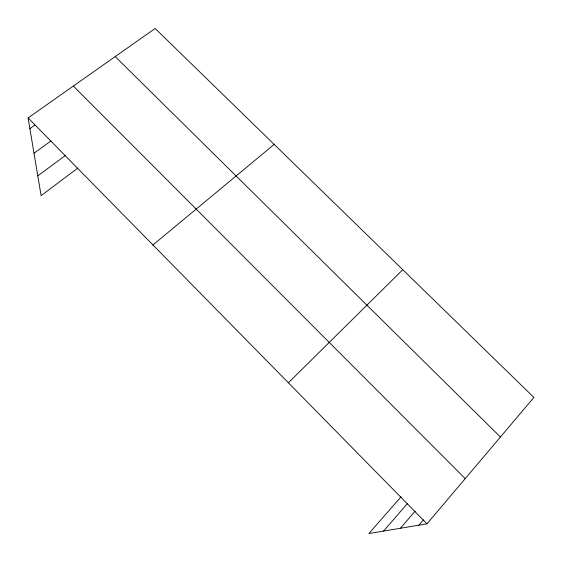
<?xml version="1.0" encoding="UTF-8"?>
<svg xmlns="http://www.w3.org/2000/svg" width="562" height="562" viewBox="0 0 562 562"><rect width="100%" height="100%" fill="white"/><g stroke="black" fill="none" stroke-linecap="round" stroke-linejoin="round"><path stroke-width="0.84" d="M401.085 496.766L368.911 533.535L426.994 523.826L533.9 397.453L155.154 28.465L28.1 117.915L41.11 195.681L77.914 168.01M418.894 525.182L423.439 519.836M400.425 528.266L415.199 511.076M383.544 531.09L407.478 503.51M288.397 382.792L402.778 269.711M152.948 244.962L274.158 144.399M37.794 175.885L65.29 155.555M34.008 153.222L50.98 140.907M29.891 128.642L34.886 125.094M115.217 56.586L500.426 437.025M73.369 86.049L465.224 478.641M28.1 117.915L426.994 523.826"/></g></svg>
